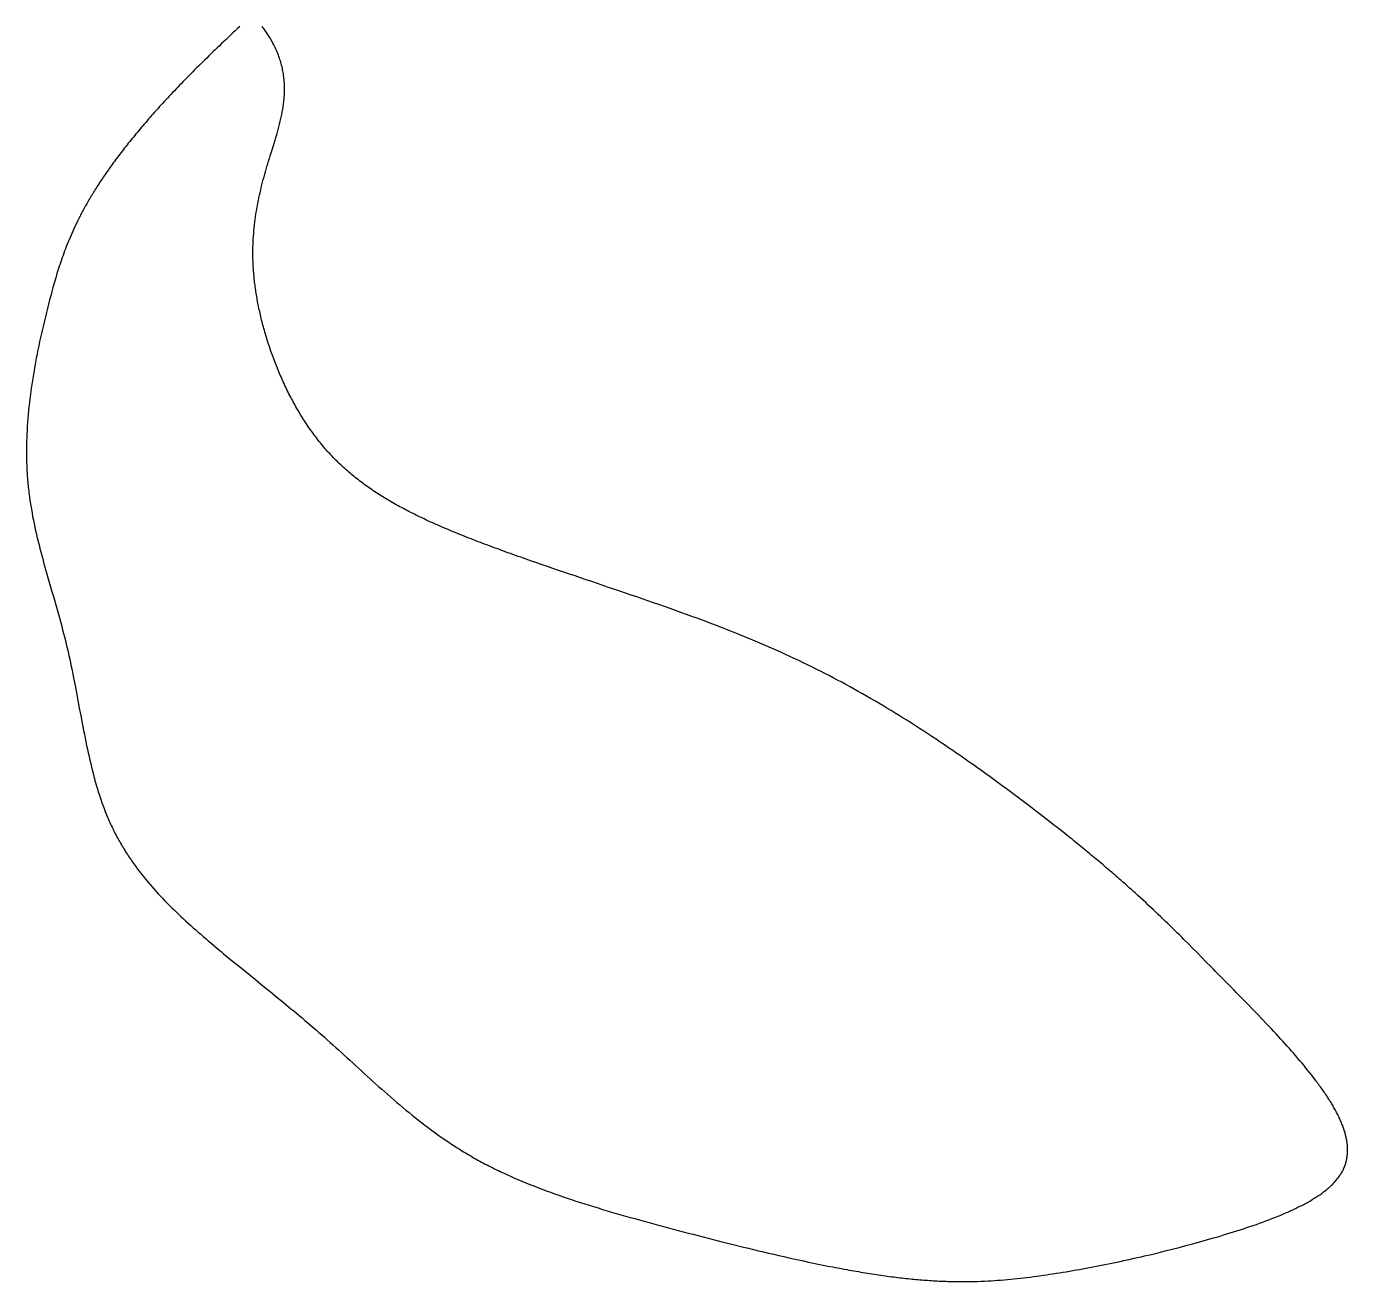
# Model space of a CAD drawing. Header units: millimetres. Extents: x 1264 to 2028, y 589 to 1315.
import ezdxf

# ---------------------------------------------------------------- set-up
doc = ezdxf.new("R2010")
doc.units = ezdxf.units.MM
doc.layers.add('198', color=7, linetype='Continuous')

msp = doc.modelspace()

# ---------------------------------------------------------------- linework, layer by layer
at = {"layer": '198', "elevation": 198}
msp.add_lwpolyline([(1387.65, 1315.22), (1386.28, 1313.95), (1384.93, 1312.69), (1383.59, 1311.44), (1382.26, 1310.2), (1380.94, 1308.96), (1379.63, 1307.73), (1378.34, 1306.51), (1377.06, 1305.29), (1375.79, 1304.08), (1374.53, 1302.87), (1373.28, 1301.68), (1372.05, 1300.48), (1370.83, 1299.3), (1369.61, 1298.12), (1368.41, 1296.95), (1367.22, 1295.79), (1366.05, 1294.63), (1364.88, 1293.48), (1363.73, 1292.33), (1362.58, 1291.19), (1361.45, 1290.06), (1360.33, 1288.93), (1359.22, 1287.81), (1358.12, 1286.69), (1357.03, 1285.59), (1355.95, 1284.48), (1354.88, 1283.39), (1353.82, 1282.3), (1352.78, 1281.21), (1351.74, 1280.13), (1350.72, 1279.06), (1349.7, 1277.99), (1348.7, 1276.93), (1347.7, 1275.88), (1346.72, 1274.83), (1345.74, 1273.78), (1344.78, 1272.75), (1343.83, 1271.71), (1342.88, 1270.69), (1341.95, 1269.67), (1341.02, 1268.65), (1340.11, 1267.64), (1339.21, 1266.63), (1338.31, 1265.63), (1337.42, 1264.64), (1336.55, 1263.65), (1335.68, 1262.67), (1334.83, 1261.69), (1333.98, 1260.72), (1333.14, 1259.75), (1332.31, 1258.79), (1331.49, 1257.83), (1330.68, 1256.88), (1329.88, 1255.93), (1329.08, 1254.99), (1328.3, 1254.05), (1327.52, 1253.12), (1326.76, 1252.19), (1326, 1251.27), (1325.25, 1250.35), (1324.51, 1249.44), (1323.78, 1248.53), (1323.05, 1247.62), (1322.34, 1246.73), (1321.63, 1245.83), (1320.93, 1244.94), (1320.24, 1244.06), (1319.56, 1243.18), (1318.89, 1242.3), (1318.22, 1241.43), (1317.56, 1240.56), (1316.91, 1239.7), (1316.27, 1238.84), (1315.63, 1237.98), (1315.01, 1237.13), (1314.39, 1236.29), (1313.77, 1235.45), (1313.17, 1234.61), (1312.57, 1233.78), (1311.98, 1232.95), (1311.4, 1232.12), (1310.83, 1231.3), (1310.26, 1230.48), (1309.7, 1229.67), (1309.14, 1228.86), (1308.6, 1228.06), (1308.06, 1227.25), (1307.52, 1226.46), (1307, 1225.66), (1306.48, 1224.87), (1305.97, 1224.09), (1305.46, 1223.3), (1304.96, 1222.52), (1304.47, 1221.75), (1303.98, 1220.97), (1303.5, 1220.21), (1303.03, 1219.44), (1302.56, 1218.68), (1302.1, 1217.92), (1301.65, 1217.16), (1301.2, 1216.41), (1300.75, 1215.66), (1300.32, 1214.92), (1299.88, 1214.17), (1299.46, 1213.44), (1299.04, 1212.7), (1298.63, 1211.97), (1298.22, 1211.24), (1297.81, 1210.51), (1297.42, 1209.79), (1297.02, 1209.06), (1296.64, 1208.35), (1296.26, 1207.63), (1295.88, 1206.92), (1295.51, 1206.21), (1295.14, 1205.5), (1294.43, 1204.1), (1293.73, 1202.7), (1293.05, 1201.32), (1292.4, 1199.94), (1291.76, 1198.58), (1291.13, 1197.22), (1290.53, 1195.87), (1289.94, 1194.54), (1289.37, 1193.21), (1288.81, 1191.89), (1288.27, 1190.57), (1287.74, 1189.27), (1287.23, 1187.97), (1286.73, 1186.68), (1286.24, 1185.39), (1285.77, 1184.12), (1285.31, 1182.84), (1284.86, 1181.58), (1284.42, 1180.32), (1283.99, 1179.06), (1283.58, 1177.81), (1283.17, 1176.56), (1282.77, 1175.32), (1282.38, 1174.09), (1282, 1172.85), (1281.63, 1171.62), (1281.26, 1170.39), (1280.9, 1169.17), (1280.55, 1167.95), (1280.2, 1166.73), (1279.52, 1164.3), (1278.85, 1161.87), (1278.2, 1159.45), (1277.56, 1157.02), (1276.92, 1154.61), (1276.3, 1152.19), (1275.7, 1149.77), (1275.1, 1147.36), (1274.51, 1144.95), (1273.94, 1142.55), (1273.38, 1140.14), (1272.83, 1137.74), (1272.3, 1135.35), (1271.78, 1132.96), (1271.28, 1130.57), (1270.79, 1128.19), (1270.31, 1125.81), (1269.85, 1123.43), (1269.4, 1121.06), (1268.97, 1118.69), (1268.56, 1116.33), (1268.16, 1113.98), (1267.78, 1111.62), (1267.42, 1109.28), (1267.07, 1106.94), (1266.74, 1104.61), (1266.43, 1102.28), (1266.14, 1099.96), (1265.86, 1097.64), (1265.61, 1095.33), (1265.37, 1093.03), (1265.16, 1090.73), (1264.96, 1088.44), (1264.79, 1086.16), (1264.63, 1083.89), (1264.5, 1081.62), (1264.38, 1079.36), (1264.34, 1078.23), (1264.29, 1077.11), (1264.26, 1075.98), (1264.22, 1074.86), (1264.2, 1073.74), (1264.18, 1072.63), (1264.16, 1071.51), (1264.15, 1070.4), (1264.15, 1069.29), (1264.15, 1068.18), (1264.16, 1067.08), (1264.17, 1065.97), (1264.19, 1064.87), (1264.22, 1063.77), (1264.25, 1062.67), (1264.29, 1061.58), (1264.33, 1060.48), (1264.38, 1059.39), (1264.44, 1058.31), (1264.5, 1057.22), (1264.57, 1056.14), (1264.64, 1055.05), (1264.72, 1053.98), (1264.81, 1052.9), (1264.9, 1051.83), (1265, 1050.75), (1265.11, 1049.69), (1265.22, 1048.62), (1265.34, 1047.55), (1265.46, 1046.49), (1265.59, 1045.43), (1265.73, 1044.37), (1265.87, 1043.32), (1266.02, 1042.26), (1266.33, 1040.16), (1266.66, 1038.07), (1267.01, 1035.98), (1267.38, 1033.9), (1267.76, 1031.82), (1268.17, 1029.76), (1268.59, 1027.69), (1269.03, 1025.63), (1269.48, 1023.58), (1269.95, 1021.53), (1270.43, 1019.49), (1270.93, 1017.44), (1271.43, 1015.4), (1271.95, 1013.37), (1272.48, 1011.33), (1273.02, 1009.3), (1273.56, 1007.27), (1274.12, 1005.24), (1274.68, 1003.21), (1275.25, 1001.18), (1276.4, 997.12), (1277.57, 993.06), (1278.74, 988.99), (1279.92, 984.91), (1281.1, 980.82), (1282.27, 976.71), (1282.84, 974.64), (1283.42, 972.58), (1283.98, 970.5), (1284.54, 968.42), (1285.1, 966.34), (1285.64, 964.24), (1286.18, 962.14), (1286.71, 960.04), (1287.22, 957.92), (1287.73, 955.79), (1288.22, 953.66), (1288.7, 951.52), (1289.18, 949.37), (1289.64, 947.21), (1290.09, 945.05), (1290.54, 942.88), (1290.98, 940.71), (1291.41, 938.54), (1292.26, 934.18), (1293.1, 929.81), (1294.74, 921.07), (1295.56, 916.7), (1296.39, 912.35), (1296.81, 910.18), (1297.23, 908.02), (1297.66, 905.86), (1298.09, 903.71), (1298.53, 901.57), (1298.97, 899.43), (1299.43, 897.3), (1299.89, 895.19), (1300.36, 893.08), (1300.84, 890.98), (1301.33, 888.89), (1301.83, 886.81), (1302.35, 884.75), (1302.88, 882.7), (1303.42, 880.66), (1303.97, 878.64), (1304.54, 876.63), (1305.13, 874.64), (1305.43, 873.65), (1305.73, 872.66), (1306.04, 871.68), (1306.35, 870.71), (1306.67, 869.73), (1306.99, 868.76), (1307.32, 867.8), (1307.65, 866.84), (1307.99, 865.89), (1308.33, 864.94), (1308.67, 863.99), (1309.02, 863.05), (1309.38, 862.12), (1309.74, 861.19), (1310.11, 860.26), (1310.48, 859.34), (1310.86, 858.43), (1311.24, 857.52), (1311.63, 856.62), (1312.03, 855.72), (1312.43, 854.83), (1312.84, 853.94), (1313.25, 853.06), (1313.66, 852.18), (1314.09, 851.31), (1314.51, 850.44), (1314.95, 849.58), (1315.38, 848.72), (1315.83, 847.87), (1316.27, 847.02), (1316.73, 846.18), (1317.19, 845.34), (1317.65, 844.5), (1318.12, 843.68), (1318.59, 842.85), (1319.07, 842.03), (1319.55, 841.21), (1320.04, 840.4), (1320.53, 839.6), (1321.03, 838.79), (1321.53, 837.99), (1322.04, 837.2), (1322.55, 836.41), (1323.06, 835.62), (1323.58, 834.84), (1324.11, 834.06), (1324.64, 833.29), (1325.17, 832.52), (1326.25, 830.99), (1327.34, 829.47), (1328.46, 827.97), (1329.58, 826.48), (1330.73, 825.01), (1331.89, 823.55), (1333.06, 822.11), (1334.26, 820.67), (1335.46, 819.25), (1336.68, 817.84), (1337.91, 816.44), (1339.16, 815.05), (1340.42, 813.67), (1341.69, 812.3), (1342.98, 810.95), (1344.27, 809.6), (1345.58, 808.26), (1346.9, 806.93), (1348.24, 805.6), (1349.58, 804.29), (1350.93, 802.98), (1352.3, 801.68), (1353.67, 800.38), (1355.05, 799.09), (1356.44, 797.81), (1357.85, 796.53), (1359.25, 795.26), (1360.67, 793.99), (1362.1, 792.72), (1363.53, 791.46), (1364.97, 790.2), (1366.42, 788.95), (1367.87, 787.69), (1369.33, 786.44), (1370.8, 785.19), (1372.27, 783.95), (1373.75, 782.7), (1375.23, 781.46), (1376.72, 780.21), (1378.22, 778.97), (1381.23, 776.48), (1384.27, 774), (1387.32, 771.51), (1390.39, 769.01), (1393.48, 766.5), (1396.59, 763.99), (1399.72, 761.45), (1402.86, 758.91), (1404.44, 757.63), (1406.02, 756.34), (1407.6, 755.05), (1409.19, 753.76), (1410.78, 752.46), (1412.37, 751.15), (1413.97, 749.84), (1415.57, 748.52), (1417.17, 747.19), (1418.77, 745.86), (1420.38, 744.52), (1421.99, 743.17), (1423.6, 741.81), (1425.21, 740.45), (1426.83, 739.07), (1428.45, 737.69), (1430.06, 736.3), (1431.68, 734.89), (1433.3, 733.48), (1434.93, 732.06), (1436.55, 730.63), (1438.18, 729.19), (1439.8, 727.73), (1441.43, 726.27), (1443.06, 724.8), (1444.69, 723.32), (1446.32, 721.83), (1447.96, 720.34), (1449.6, 718.84), (1451.25, 717.33), (1452.9, 715.82), (1454.55, 714.3), (1456.21, 712.78), (1457.87, 711.26), (1459.54, 709.74), (1461.22, 708.21), (1462.9, 706.68), (1464.58, 705.16), (1466.28, 703.63), (1467.98, 702.1), (1469.69, 700.58), (1471.41, 699.06), (1473.14, 697.54), (1474.87, 696.03), (1476.61, 694.52), (1478.37, 693.02), (1480.13, 691.52), (1481.91, 690.03), (1483.69, 688.54), (1485.49, 687.07), (1487.29, 685.6), (1489.11, 684.14), (1490.94, 682.69), (1492.78, 681.25), (1494.64, 679.83), (1496.51, 678.41), (1498.39, 677.01), (1500.28, 675.62), (1502.19, 674.25), (1504.12, 672.89), (1506.06, 671.54), (1508.01, 670.21), (1509, 669.55), (1509.98, 668.9), (1510.97, 668.25), (1511.97, 667.61), (1512.97, 666.96), (1513.97, 666.33), (1514.98, 665.7), (1515.99, 665.07), (1517.01, 664.45), (1518.03, 663.83), (1519.05, 663.22), (1520.08, 662.61), (1521.11, 662.01), (1522.15, 661.42), (1523.19, 660.82), (1524.24, 660.24), (1525.29, 659.66), (1526.35, 659.08), (1527.41, 658.51), (1528.47, 657.94), (1529.54, 657.38), (1530.61, 656.82), (1531.69, 656.27), (1532.77, 655.72), (1533.86, 655.17), (1534.95, 654.63), (1536.04, 654.1), (1537.14, 653.57), (1538.24, 653.04), (1539.35, 652.52), (1540.46, 652), (1541.58, 651.48), (1542.7, 650.97), (1543.82, 650.47), (1546.08, 649.46), (1548.36, 648.48), (1550.66, 647.5), (1552.97, 646.54), (1555.3, 645.6), (1557.64, 644.67), (1560.01, 643.75), (1562.39, 642.84), (1564.78, 641.94), (1567.19, 641.06), (1569.62, 640.18), (1572.06, 639.32), (1574.53, 638.47), (1577, 637.62), (1579.49, 636.79), (1582, 635.96), (1584.53, 635.14), (1587.07, 634.33), (1589.63, 633.53), (1592.2, 632.73), (1594.79, 631.94), (1597.39, 631.15), (1600.01, 630.37), (1602.64, 629.6), (1605.29, 628.83), (1607.96, 628.06), (1610.64, 627.3), (1613.34, 626.53), (1616.05, 625.78), (1618.78, 625.02), (1621.52, 624.26), (1624.27, 623.51), (1627.05, 622.76), (1629.83, 622), (1632.63, 621.25), (1635.45, 620.49), (1638.28, 619.74), (1641.12, 618.98), (1643.98, 618.23), (1646.85, 617.47), (1649.72, 616.72), (1652.61, 615.97), (1655.5, 615.22), (1658.41, 614.47), (1661.31, 613.72), (1664.23, 612.98), (1667.15, 612.24), (1672.99, 610.78), (1678.84, 609.34), (1681.77, 608.63), (1684.69, 607.92), (1687.62, 607.22), (1690.53, 606.53), (1693.45, 605.84), (1696.36, 605.17), (1699.26, 604.5), (1702.16, 603.84), (1705.04, 603.19), (1707.92, 602.55), (1710.79, 601.92), (1713.64, 601.31), (1716.49, 600.7), (1719.32, 600.1), (1722.14, 599.52), (1724.94, 598.95), (1727.73, 598.39), (1730.5, 597.85), (1731.87, 597.58), (1733.25, 597.32), (1734.62, 597.06), (1735.98, 596.8), (1737.34, 596.55), (1738.69, 596.3), (1740.04, 596.06), (1741.39, 595.82), (1742.72, 595.58), (1744.06, 595.35), (1745.38, 595.12), (1746.7, 594.9), (1748.02, 594.67), (1749.33, 594.46), (1750.63, 594.25), (1751.92, 594.04), (1753.21, 593.84), (1754.5, 593.64), (1755.77, 593.44), (1757.04, 593.25), (1758.31, 593.07), (1759.56, 592.89), (1760.81, 592.71), (1762.05, 592.54), (1763.29, 592.37), (1764.51, 592.21), (1765.73, 592.05), (1766.94, 591.9), (1768.15, 591.75), (1769.34, 591.61), (1770.53, 591.47), (1771.72, 591.34), (1772.89, 591.21), (1774.06, 591.09), (1775.22, 590.97), (1776.38, 590.86), (1777.53, 590.75), (1778.67, 590.64), (1779.8, 590.54), (1780.93, 590.45), (1782.06, 590.36), (1783.17, 590.27), (1784.28, 590.19), (1785.39, 590.11), (1786.49, 590.03), (1787.58, 589.96), (1788.67, 589.9), (1789.75, 589.83), (1790.83, 589.78), (1791.9, 589.72), (1792.97, 589.67), (1794.03, 589.63), (1795.08, 589.59), (1796.14, 589.55), (1797.18, 589.52), (1798.23, 589.49), (1799.26, 589.46), (1800.3, 589.44), (1802.35, 589.41), (1804.39, 589.39), (1806.41, 589.39), (1808.41, 589.4), (1810.4, 589.43), (1812.38, 589.47), (1814.34, 589.52), (1816.3, 589.59), (1818.24, 589.67), (1820.17, 589.76), (1822.09, 589.87), (1824, 589.99), (1825.91, 590.12), (1827.81, 590.26), (1829.7, 590.41), (1831.58, 590.57), (1833.46, 590.75), (1835.34, 590.93), (1837.22, 591.13), (1839.09, 591.33), (1840.96, 591.55), (1842.83, 591.77), (1844.7, 592.01), (1846.57, 592.25), (1848.44, 592.5), (1850.31, 592.76), (1852.19, 593.03), (1854.07, 593.3), (1855.96, 593.59), (1857.85, 593.88), (1859.75, 594.18), (1861.66, 594.48), (1863.57, 594.79), (1865.49, 595.11), (1867.42, 595.43), (1869.35, 595.77), (1871.28, 596.1), (1873.23, 596.45), (1875.17, 596.8), (1877.12, 597.16), (1879.08, 597.52), (1881.04, 597.89), (1883.01, 598.27), (1884.98, 598.65), (1886.95, 599.04), (1888.92, 599.44), (1890.9, 599.84), (1892.89, 600.25), (1894.87, 600.66), (1896.86, 601.08), (1898.85, 601.51), (1900.84, 601.94), (1902.84, 602.38), (1904.83, 602.83), (1906.83, 603.28), (1908.83, 603.73), (1910.83, 604.19), (1914.83, 605.14), (1918.83, 606.1), (1922.83, 607.09), (1926.83, 608.09), (1930.82, 609.12), (1934.81, 610.18), (1938.79, 611.25), (1940.78, 611.79), (1942.76, 612.34), (1944.74, 612.9), (1946.72, 613.45), (1948.69, 614.02), (1950.66, 614.59), (1952.62, 615.16), (1954.58, 615.74), (1956.54, 616.33), (1958.49, 616.92), (1960.43, 617.51), (1962.36, 618.11), (1964.28, 618.72), (1966.19, 619.33), (1968.09, 619.94), (1969.98, 620.57), (1971.85, 621.2), (1973.71, 621.83), (1975.56, 622.47), (1977.39, 623.12), (1979.2, 623.77), (1980.99, 624.44), (1982.76, 625.1), (1984.52, 625.78), (1986.25, 626.46), (1987.11, 626.8), (1987.96, 627.14), (1988.8, 627.49), (1989.65, 627.84), (1990.48, 628.19), (1991.31, 628.54), (1992.13, 628.89), (1992.95, 629.25), (1993.76, 629.61), (1994.56, 629.97), (1995.36, 630.33), (1996.15, 630.69), (1996.93, 631.05), (1997.7, 631.42), (1998.47, 631.79), (1999.23, 632.16), (1999.99, 632.53), (2000.73, 632.91), (2001.47, 633.28), (2002.2, 633.66), (2002.93, 634.04), (2003.64, 634.42), (2004.35, 634.81), (2005.05, 635.19), (2005.74, 635.58), (2006.42, 635.97), (2007.09, 636.36), (2007.76, 636.76), (2008.41, 637.16), (2009.06, 637.55), (2009.7, 637.95), (2010.33, 638.36), (2010.95, 638.76), (2011.56, 639.17), (2012.16, 639.58), (2012.75, 639.99), (2013.33, 640.41), (2013.9, 640.82), (2014.46, 641.24), (2015.01, 641.66), (2015.55, 642.08), (2016.08, 642.51), (2016.6, 642.94), (2017.11, 643.37), (2017.61, 643.8), (2018.1, 644.23), (2018.57, 644.67), (2019.04, 645.11), (2019.49, 645.55), (2019.94, 645.99), (2020.37, 646.44), (2020.79, 646.89), (2021.2, 647.34), (2021.59, 647.79), (2021.98, 648.25), (2022.35, 648.71), (2022.71, 649.17), (2023.06, 649.63), (2023.4, 650.1), (2023.72, 650.56), (2024.03, 651.03), (2024.34, 651.51), (2024.63, 651.98), (2024.9, 652.46), (2025.17, 652.94), (2025.43, 653.42), (2025.67, 653.91), (2025.9, 654.4), (2026.13, 654.89), (2026.34, 655.38), (2026.54, 655.87), (2026.72, 656.37), (2026.9, 656.87), (2027.07, 657.37), (2027.22, 657.87), (2027.37, 658.38), (2027.5, 658.89), (2027.63, 659.4), (2027.74, 659.91), (2027.84, 660.43), (2027.93, 660.95), (2028.02, 661.47), (2028.09, 661.99), (2028.15, 662.51), (2028.2, 663.04), (2028.24, 663.57), (2028.27, 664.1), (2028.29, 664.64), (2028.3, 665.17), (2028.3, 665.71), (2028.29, 666.25), (2028.27, 666.8), (2028.24, 667.34), (2028.21, 667.89), (2028.16, 668.44), (2028.1, 668.99), (2028.03, 669.55), (2027.96, 670.1), (2027.87, 670.66), (2027.78, 671.22), (2027.67, 671.79), (2027.56, 672.35), (2027.44, 672.92), (2027.31, 673.49), (2027.17, 674.06), (2027.02, 674.64), (2026.86, 675.21), (2026.69, 675.79), (2026.52, 676.37), (2026.33, 676.96), (2026.14, 677.54), (2025.94, 678.13), (2025.73, 678.72), (2025.51, 679.31), (2025.29, 679.9), (2025.05, 680.5), (2024.81, 681.1), (2024.56, 681.7), (2024.3, 682.3), (2024.03, 682.91), (2023.76, 683.51), (2023.48, 684.12), (2023.19, 684.73), (2022.89, 685.35), (2022.58, 685.96), (2022.27, 686.58), (2021.95, 687.2), (2021.62, 687.82), (2021.28, 688.44), (2020.94, 689.07), (2020.59, 689.69), (2020.23, 690.32), (2019.87, 690.96), (2019.49, 691.59), (2019.12, 692.22), (2018.73, 692.86), (2018.34, 693.5), (2017.94, 694.14), (2017.53, 694.79), (2017.12, 695.43), (2016.7, 696.08), (2016.27, 696.73), (2015.84, 697.38), (2015.4, 698.04), (2014.95, 698.69), (2014.5, 699.35), (2014.04, 700.01), (2013.58, 700.67), (2013.11, 701.34), (2012.63, 702), (2012.15, 702.67), (2011.66, 703.34), (2011.16, 704.01), (2010.66, 704.68), (2010.15, 705.36), (2009.64, 706.03), (2008.6, 707.39), (2007.54, 708.76), (2006.46, 710.13), (2005.36, 711.5), (2004.24, 712.88), (2003.1, 714.27), (2001.95, 715.66), (2000.77, 717.05), (1999.58, 718.45), (1998.38, 719.86), (1997.16, 721.26), (1995.92, 722.67), (1994.68, 724.09), (1993.42, 725.5), (1992.14, 726.92), (1990.86, 728.34), (1989.57, 729.76), (1988.26, 731.18), (1986.95, 732.6), (1985.63, 734.02), (1984.3, 735.45), (1982.96, 736.87), (1981.61, 738.3), (1978.91, 741.14), (1976.19, 743.98), (1973.45, 746.81), (1970.71, 749.63), (1967.97, 752.44), (1965.23, 755.23), (1963.86, 756.62), (1962.5, 758.01), (1961.14, 759.39), (1959.79, 760.76), (1958.44, 762.13), (1957.1, 763.5), (1955.76, 764.85), (1954.44, 766.2), (1953.12, 767.55), (1951.8, 768.88), (1950.49, 770.21), (1949.19, 771.54), (1946.6, 774.18), (1944.02, 776.8), (1941.44, 779.41), (1938.86, 782.02), (1936.27, 784.62), (1933.67, 787.22), (1932.36, 788.52), (1931.05, 789.83), (1929.73, 791.13), (1928.4, 792.44), (1927.06, 793.75), (1925.71, 795.07), (1924.35, 796.38), (1922.99, 797.71), (1921.61, 799.04), (1920.22, 800.37), (1918.81, 801.71), (1917.39, 803.05), (1915.96, 804.41), (1914.51, 805.77), (1913.04, 807.14), (1911.56, 808.51), (1910.05, 809.9), (1908.53, 811.29), (1906.99, 812.7), (1906.21, 813.4), (1905.43, 814.11), (1904.64, 814.82), (1903.85, 815.54), (1903.05, 816.25), (1902.24, 816.97), (1901.43, 817.7), (1900.62, 818.42), (1899.79, 819.15), (1898.96, 819.88), (1898.13, 820.62), (1897.29, 821.35), (1896.44, 822.1), (1895.59, 822.84), (1894.73, 823.59), (1893.86, 824.34), (1892.99, 825.1), (1892.11, 825.86), (1891.22, 826.62), (1890.32, 827.39), (1889.42, 828.16), (1888.51, 828.93), (1887.6, 829.71), (1886.67, 830.49), (1885.74, 831.27), (1884.81, 832.06), (1883.86, 832.86), (1882.91, 833.65), (1881.95, 834.45), (1880.98, 835.26), (1880.01, 836.06), (1879.03, 836.87), (1878.05, 837.69), (1877.06, 838.5), (1876.06, 839.32), (1875.06, 840.14), (1874.05, 840.97), (1873.03, 841.79), (1872.01, 842.62), (1870.98, 843.46), (1869.95, 844.29), (1868.91, 845.13), (1867.86, 845.97), (1866.81, 846.81), (1864.7, 848.5), (1862.56, 850.2), (1860.41, 851.9), (1858.23, 853.61), (1856.04, 855.33), (1853.83, 857.05), (1851.6, 858.77), (1849.36, 860.5), (1847.1, 862.24), (1844.83, 863.97), (1842.54, 865.71), (1840.24, 867.44), (1837.93, 869.18), (1835.61, 870.92), (1833.27, 872.66), (1830.93, 874.39), (1828.58, 876.12), (1826.22, 877.85), (1823.85, 879.58), (1821.48, 881.3), (1819.09, 883.01), (1816.71, 884.72), (1814.32, 886.43), (1811.92, 888.12), (1809.52, 889.81), (1807.12, 891.49), (1804.72, 893.16), (1802.32, 894.83), (1799.92, 896.48), (1797.52, 898.12), (1795.12, 899.74), (1792.72, 901.36), (1790.32, 902.96), (1787.93, 904.55), (1785.55, 906.12), (1783.17, 907.68), (1780.79, 909.22), (1778.42, 910.75), (1776.05, 912.26), (1773.69, 913.76), (1771.33, 915.24), (1768.97, 916.71), (1766.62, 918.17), (1764.26, 919.61), (1761.9, 921.04), (1759.54, 922.45), (1757.18, 923.86), (1754.82, 925.25), (1752.45, 926.62), (1750.08, 927.99), (1747.7, 929.34), (1745.31, 930.69), (1742.92, 932.02), (1740.53, 933.34), (1738.12, 934.66), (1735.7, 935.96), (1733.28, 937.25), (1730.84, 938.53), (1728.39, 939.81), (1725.93, 941.07), (1723.46, 942.33), (1720.97, 943.57), (1718.47, 944.81), (1715.95, 946.05), (1713.42, 947.27), (1710.87, 948.49), (1708.3, 949.7), (1705.72, 950.9), (1703.11, 952.1), (1700.48, 953.29), (1697.84, 954.48), (1695.17, 955.66), (1693.83, 956.25), (1692.48, 956.84), (1691.12, 957.43), (1689.76, 958.01), (1688.4, 958.6), (1687.02, 959.18), (1685.65, 959.76), (1684.26, 960.34), (1682.87, 960.92), (1681.47, 961.5), (1680.07, 962.08), (1678.66, 962.66), (1677.24, 963.23), (1675.82, 963.81), (1674.38, 964.39), (1672.95, 964.96), (1671.5, 965.53), (1670.05, 966.11), (1668.59, 966.68), (1667.12, 967.25), (1665.64, 967.82), (1664.16, 968.4), (1662.67, 968.97), (1661.17, 969.54), (1659.67, 970.11), (1658.16, 970.67), (1656.64, 971.24), (1655.12, 971.81), (1653.59, 972.38), (1652.05, 972.95), (1648.96, 974.08), (1645.85, 975.21), (1642.72, 976.34), (1639.57, 977.47), (1636.4, 978.59), (1633.22, 979.71), (1630.02, 980.84), (1626.81, 981.96), (1623.59, 983.07), (1620.36, 984.19), (1617.13, 985.3), (1613.88, 986.41), (1607.38, 988.63), (1600.88, 990.84), (1594.38, 993.04), (1591.14, 994.14), (1587.9, 995.23), (1584.67, 996.33), (1581.45, 997.42), (1578.24, 998.51), (1575.04, 999.6), (1571.86, 1000.68), (1568.69, 1001.77), (1565.54, 1002.85), (1562.41, 1003.93), (1559.29, 1005), (1556.2, 1006.08), (1554.66, 1006.62), (1553.13, 1007.15), (1551.61, 1007.69), (1550.09, 1008.23), (1548.58, 1008.76), (1547.07, 1009.3), (1545.57, 1009.83), (1544.08, 1010.37), (1542.6, 1010.9), (1541.12, 1011.43), (1539.65, 1011.96), (1538.19, 1012.5), (1536.74, 1013.03), (1535.29, 1013.56), (1533.86, 1014.09), (1532.43, 1014.62), (1531.01, 1015.15), (1529.6, 1015.68), (1528.2, 1016.2), (1526.81, 1016.73), (1525.43, 1017.26), (1524.06, 1017.79), (1522.7, 1018.31), (1521.35, 1018.84), (1520, 1019.36), (1518.67, 1019.89), (1517.35, 1020.41), (1516.04, 1020.94), (1514.74, 1021.46), (1513.45, 1021.99), (1512.17, 1022.51), (1510.9, 1023.04), (1509.64, 1023.56), (1508.39, 1024.09), (1507.15, 1024.61), (1505.92, 1025.14), (1504.69, 1025.66), (1503.48, 1026.19), (1502.28, 1026.72), (1501.09, 1027.24), (1499.9, 1027.77), (1498.73, 1028.3), (1497.56, 1028.83), (1496.4, 1029.36), (1495.26, 1029.9), (1494.12, 1030.43), (1492.99, 1030.96), (1491.87, 1031.5), (1490.76, 1032.04), (1489.66, 1032.58), (1488.56, 1033.12), (1487.48, 1033.66), (1486.4, 1034.2), (1485.33, 1034.75), (1484.28, 1035.29), (1483.23, 1035.84), (1482.18, 1036.39), (1481.15, 1036.95), (1480.12, 1037.5), (1479.11, 1038.06), (1478.1, 1038.62), (1477.1, 1039.18), (1476.1, 1039.75), (1475.12, 1040.31), (1474.14, 1040.88), (1473.18, 1041.46), (1472.21, 1042.03), (1471.26, 1042.61), (1470.32, 1043.19), (1469.38, 1043.77), (1468.45, 1044.36), (1467.53, 1044.95), (1466.61, 1045.54), (1465.7, 1046.14), (1464.8, 1046.74), (1463.91, 1047.34), (1463.03, 1047.95), (1462.15, 1048.56), (1461.28, 1049.17), (1460.41, 1049.79), (1459.56, 1050.41), (1458.71, 1051.04), (1457.86, 1051.67), (1457.03, 1052.3), (1456.2, 1052.94), (1455.38, 1053.58), (1454.56, 1054.23), (1453.75, 1054.88), (1452.95, 1055.53), (1452.15, 1056.19), (1451.36, 1056.86), (1450.58, 1057.53), (1449.8, 1058.2), (1449.03, 1058.88), (1448.27, 1059.56), (1447.51, 1060.25), (1446.76, 1060.94), (1446.01, 1061.64), (1445.27, 1062.34), (1444.54, 1063.05), (1443.81, 1063.77), (1443.09, 1064.49), (1442.37, 1065.21), (1441.66, 1065.94), (1440.96, 1066.68), (1440.26, 1067.42), (1439.56, 1068.17), (1438.87, 1068.92), (1438.19, 1069.68), (1437.51, 1070.45), (1436.84, 1071.22), (1436.17, 1072), (1435.51, 1072.78), (1434.85, 1073.57), (1434.2, 1074.37), (1433.56, 1075.17), (1432.91, 1075.98), (1432.28, 1076.8), (1431.65, 1077.62), (1431.02, 1078.45), (1430.4, 1079.29), (1429.78, 1080.13), (1429.17, 1080.98), (1428.56, 1081.83), (1427.96, 1082.69), (1427.36, 1083.56), (1426.77, 1084.43), (1426.18, 1085.31), (1425.6, 1086.19), (1425.02, 1087.08), (1424.45, 1087.97), (1423.89, 1088.86), (1423.32, 1089.77), (1422.77, 1090.67), (1422.22, 1091.58), (1421.67, 1092.5), (1421.13, 1093.42), (1420.59, 1094.34), (1420.06, 1095.27), (1419.54, 1096.21), (1419.02, 1097.14), (1418.5, 1098.08), (1417.99, 1099.03), (1417.49, 1099.97), (1416.99, 1100.92), (1416.5, 1101.88), (1416.01, 1102.84), (1415.53, 1103.8), (1415.05, 1104.76), (1414.58, 1105.73), (1414.11, 1106.7), (1413.65, 1107.67), (1413.19, 1108.64), (1412.74, 1109.62), (1412.29, 1110.6), (1411.85, 1111.58), (1411.42, 1112.57), (1410.99, 1113.55), (1410.15, 1115.53), (1409.33, 1117.51), (1408.53, 1119.5), (1407.75, 1121.49), (1407, 1123.49), (1406.27, 1125.49), (1405.56, 1127.49), (1404.87, 1129.49), (1404.21, 1131.49), (1403.57, 1133.5), (1403.26, 1134.5), (1402.95, 1135.49), (1402.65, 1136.49), (1402.36, 1137.49), (1402.07, 1138.49), (1401.78, 1139.48), (1401.51, 1140.48), (1401.24, 1141.47), (1400.97, 1142.46), (1400.71, 1143.45), (1400.46, 1144.44), (1400.21, 1145.43), (1399.97, 1146.41), (1399.73, 1147.4), (1399.5, 1148.38), (1399.28, 1149.36), (1399.06, 1150.33), (1398.85, 1151.31), (1398.64, 1152.28), (1398.44, 1153.25), (1398.24, 1154.21), (1398.06, 1155.18), (1397.87, 1156.14), (1397.7, 1157.09), (1397.53, 1158.05), (1397.36, 1159), (1397.2, 1159.94), (1397.05, 1160.89), (1396.9, 1161.82), (1396.76, 1162.76), (1396.63, 1163.69), (1396.5, 1164.62), (1396.38, 1165.54), (1396.27, 1166.46), (1396.16, 1167.38), (1396.05, 1168.29), (1395.95, 1169.19), (1395.86, 1170.1), (1395.78, 1171), (1395.7, 1171.89), (1395.62, 1172.78), (1395.55, 1173.67), (1395.49, 1174.56), (1395.43, 1175.44), (1395.38, 1176.31), (1395.34, 1177.19), (1395.29, 1178.06), (1395.26, 1178.92), (1395.23, 1179.79), (1395.2, 1180.65), (1395.18, 1181.51), (1395.17, 1182.36), (1395.16, 1183.21), (1395.16, 1184.06), (1395.16, 1184.9), (1395.16, 1185.74), (1395.19, 1187.42), (1395.24, 1189.08), (1395.3, 1190.73), (1395.39, 1192.37), (1395.49, 1194.01), (1395.61, 1195.63), (1395.75, 1197.24), (1395.9, 1198.84), (1396.07, 1200.44), (1396.26, 1202.03), (1396.46, 1203.61), (1396.68, 1205.18), (1396.92, 1206.75), (1397.17, 1208.31), (1397.43, 1209.86), (1397.71, 1211.41), (1398, 1212.95), (1398.31, 1214.49), (1398.62, 1216.02), (1398.95, 1217.55), (1399.29, 1219.08), (1399.65, 1220.6), (1400.01, 1222.12), (1400.39, 1223.64), (1400.77, 1225.16), (1401.17, 1226.67), (1401.58, 1228.18), (1401.99, 1229.7), (1402.41, 1231.21), (1402.85, 1232.72), (1403.29, 1234.24), (1403.74, 1235.75), (1404.19, 1237.27), (1404.66, 1238.79), (1405.12, 1240.31), (1406.08, 1243.36), (1407.03, 1246.42), (1407.98, 1249.49), (1408.45, 1251.03), (1408.9, 1252.58), (1409.35, 1254.13), (1409.78, 1255.68), (1410.2, 1257.23), (1410.6, 1258.79), (1410.99, 1260.36), (1411.35, 1261.93), (1411.53, 1262.71), (1411.69, 1263.5), (1411.86, 1264.29), (1412.01, 1265.08), (1412.16, 1265.87), (1412.3, 1266.66), (1412.44, 1267.45), (1412.57, 1268.25), (1412.69, 1269.04), (1412.8, 1269.84), (1412.9, 1270.64), (1413, 1271.44), (1413.09, 1272.24), (1413.16, 1273.04), (1413.23, 1273.84), (1413.29, 1274.65), (1413.35, 1275.45), (1413.39, 1276.26), (1413.42, 1277.07), (1413.44, 1277.88), (1413.45, 1278.69), (1413.45, 1279.5), (1413.44, 1280.32), (1413.41, 1281.14), (1413.38, 1281.95), (1413.33, 1282.77), (1413.27, 1283.59), (1413.2, 1284.42), (1413.12, 1285.24), (1413.03, 1286.07), (1412.92, 1286.89), (1412.8, 1287.72), (1412.66, 1288.55), (1412.51, 1289.38), (1412.35, 1290.22), (1412.17, 1291.05), (1411.98, 1291.89), (1411.77, 1292.73), (1411.55, 1293.57), (1411.31, 1294.41), (1411.06, 1295.26), (1410.79, 1296.11), (1410.51, 1296.95), (1410.21, 1297.8), (1409.89, 1298.66), (1409.56, 1299.51), (1409.21, 1300.36), (1408.84, 1301.22), (1408.46, 1302.08), (1408.06, 1302.94), (1407.64, 1303.81), (1407.2, 1304.67), (1406.74, 1305.54), (1406.27, 1306.41), (1405.77, 1307.28), (1405.26, 1308.15), (1404.73, 1309.03), (1404.17, 1309.91), (1403.6, 1310.79), (1403.01, 1311.67), (1402.39, 1312.55), (1401.76, 1313.44), (1401.11, 1314.33), (1400.43, 1315.22)], dxfattribs=at)

doc.saveas('drawing.dxf')
